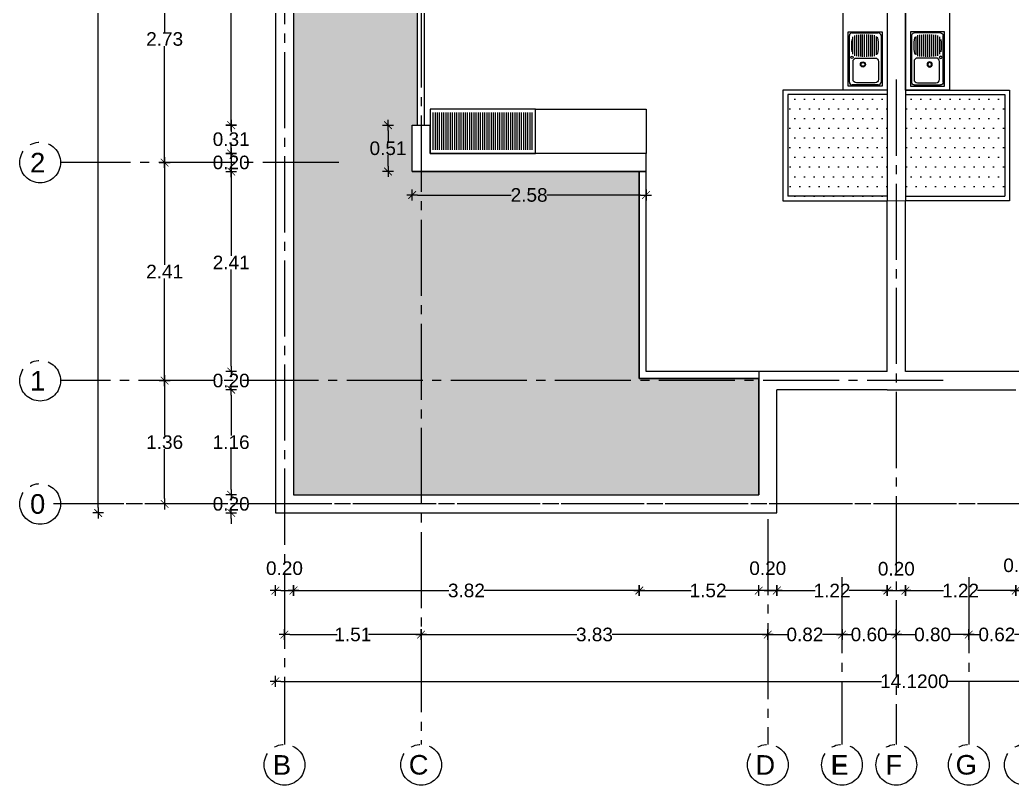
# Model space of a CAD drawing. Header units: millimetres. Extents: x 1217 to 2428, y 234 to 644.
# Drawn here: x 2375.14 to 2386.11, y 596.22 to 604.67 of the extents above; entities that cross this region are included whole.
import ezdxf

# ---------------------------------------------------------------- set-up
doc = ezdxf.new("R2010")
doc.units = ezdxf.units.MM
doc.linetypes.add('ACAD_ISO04W100', pattern=[30, 24, -3, 0, -3])
doc.layers.get('0').update_dxf_attribs({"lineweight": 5})
for name, color, linetype in [('0.1', 251, 'Continuous'), ('0.2', 2, 'Continuous'), ('0.3', 6, 'Continuous'), ('ARTEFACTOS', 4, 'Continuous'), ('COTAS', 252, 'Continuous'), ('COTAS INTERIORES', 3, 'Continuous'), ('Ejes', 8, 'Continuous'), ('muros', 7, 'Continuous')]:
    doc.layers.add(name, color=color, linetype=linetype)
doc.styles.add('INTERARQ', font='arial.ttf')
doc.styles.get("Standard").update_dxf_attribs({"font": 'arial.ttf'})
doc.dimstyles.new('ESCALA_1-50', dxfattribs={"dimtxt": 0.15, "dimasz": 0.06, "dimexe": 0.18, "dimexo": 0.0625, "dimgap": 0, "dimtad": 0, "dimtih": 1, "dimtoh": 1, "dimzin": 0, "dimdsep": 46, "dimtxsty": 'INTERARQ', "dimblk": 'DIMTICK', "dimcen": 0, "dimse1": 1, "dimse2": 1, "dimclrd": 256, "dimclre": 1, "dimclrt": 2, "dimadec": 0, "dimazin": 0, "dimtfac": 4.5, "dimtofl": 0, "dimtmove": 2, "dimatfit": 3, "dimldrblk": 'DIMTICK', "dimfxl": 1, "dimtolj": 1, "dimtzin": 0, "dimarcsym": 0})

# ---------------------------------------------------------------- blocks, each defined once
blk = doc.blocks.new('LAVPLATO')
at = {"layer": 'ARTEFACTOS'}
for p, q in [((-0.383, -0.443), (-0.383, -0.057)), ((-0.343, -0.017), (0.343, -0.017)), ((0.039, -0.126), (0.353, -0.126)), ((0.046, -0.097), (0.346, -0.097)), ((0.069, -0.068), (0.323, -0.068)), ((0.383, -0.057), (0.383, -0.443)), ((0.031, -0.212), (0.357, -0.212)), ((0.032, -0.242), (0.358, -0.242)), ((0.032, -0.272), (0.358, -0.272)), ((0.034, -0.184), (0.358, -0.184)), ((0.036, -0.155), (0.356, -0.155)), ((0.033, -0.302), (0.358, -0.302)), ((0.034, -0.331), (0.356, -0.331)), ((0.034, -0.331), (0.356, -0.331)), ((0.037, -0.36), (0.354, -0.36)), ((0.037, -0.36), (0.354, -0.36)), ((0.042, -0.389), (0.349, -0.389)), ((0.059, -0.418), (0.332, -0.418)), ((0.343, -0.483), (-0.343, -0.483))]:
    blk.add_line(p, q, dxfattribs=at)
blk.add_lwpolyline([(-0.4, 0), (0.4, 0), (0.4, -0.5), (-0.4, -0.5)], close=True, dxfattribs=at)
blk.add_lwpolyline([(-0.302, -0.071), (-0.037, -0.071, -0.414214), (0.013, -0.121), (0.013, -0.397, -0.414214), (-0.037, -0.447), (-0.302, -0.447, -0.414214), (-0.352, -0.397), (-0.352, -0.121, -0.414214)], format="xyb", close=True, dxfattribs=at)
for centre, radius in [((0.023, -0.057), 0.0175), ((-0.082, -0.217), 0.038), ((-0.082, -0.217), 0.0275)]:
    blk.add_circle(centre, radius, dxfattribs=at)
for centre, radius, start, end in [((-0.343, -0.057), 0.04, 90, 180), ((0.196, -0.798), 0.75, 83.0207, 96.9793), ((0.343, -0.057), 0.04, 360, 90), ((0.113, -0.366), 0.075, 233.5695, 263.0207), ((0.277, -0.366), 0.075, 276.9793, 306.4305), ((-0.343, -0.443), 0.04, 180, 270), ((0.195, 0.304), 0.75, 263.0207, 276.9793), ((0.343, -0.443), 0.04, 270, 360)]:
    blk.add_arc(centre, radius, start, end, dxfattribs=at)
blk = doc.blocks.new('DIMTICK')
at = {"color": 1}
for p, q in [((-1, 0), (1, 0)), ((0, 1), (0, -1))]:
    blk.add_line(p, q, dxfattribs=at)
at = {"color": 3, "const_width": 0.141}
blk.add_lwpolyline([(0.71, 0.71), (-0.71, -0.71)], dxfattribs=at)
blk = doc.blocks.new('*D1300')
at = {"layer": 'COTAS', "lineweight": -2, "ltscale": 3, "transparency": 16777216}
blk.add_line((2378.026, 598.369), (2378.106, 598.369), dxfattribs=at)
at = {"layer": 'Defpoints', "color": 0, "ltscale": 3, "transparency": 16777216}
for p in [(2378.166, 602.865, 0), (2377.966, 602.665, 0), (2378.166, 598.369)]:
    blk.add_point(p, dxfattribs=at)
at = {"layer": 'COTAS', "lineweight": -2, "ltscale": 3, "transparency": 16777216, "xscale": 0.06, "yscale": 0.06, "zscale": 0.06, "rotation": 180}
blk.add_blockref('DIMTICK', (2377.966, 598.369), dxfattribs=at)
at = {"layer": 'COTAS', "lineweight": -2, "ltscale": 3, "transparency": 16777216, "xscale": 0.06, "yscale": 0.06, "zscale": 0.06}
blk.add_blockref('DIMTICK', (2378.166, 598.369), dxfattribs=at)
at = {"layer": 'COTAS', "color": 2, "ltscale": 3, "transparency": 16777216, "insert": (2378.066, 598.615), "char_height": 0.15, "attachment_point": 5, "style": 'INTERARQ'}
blk.add_mtext('\\A1;0.20', dxfattribs=at)
blk = doc.blocks.new('*D1301')
at = {"layer": 'COTAS', "lineweight": -2, "ltscale": 3, "transparency": 16777216}
for p, q in [((2378.226, 598.369), (2379.882, 598.369)), ((2381.926, 598.369), (2380.27, 598.369))]:
    blk.add_line(p, q, dxfattribs=at)
at = {"layer": 'Defpoints', "color": 0, "ltscale": 3, "transparency": 16777216}
for p in [(2378.166, 602.865, 0), (2381.986, 600.713, 0), (2381.986, 598.369)]:
    blk.add_point(p, dxfattribs=at)
at = {"layer": 'COTAS', "lineweight": -2, "ltscale": 3, "transparency": 16777216, "xscale": 0.06, "yscale": 0.06, "zscale": 0.06, "rotation": 180}
blk.add_blockref('DIMTICK', (2378.166, 598.369), dxfattribs=at)
at = {"layer": 'COTAS', "lineweight": -2, "ltscale": 3, "transparency": 16777216, "xscale": 0.06, "yscale": 0.06, "zscale": 0.06}
blk.add_blockref('DIMTICK', (2381.986, 598.369), dxfattribs=at)
at = {"layer": 'COTAS', "color": 2, "ltscale": 3, "transparency": 16777216, "insert": (2380.076, 598.369), "char_height": 0.15, "attachment_point": 5, "style": 'INTERARQ'}
blk.add_mtext('\\A1;3.82', dxfattribs=at)
blk = doc.blocks.new('*D1302')
at = {"layer": 'COTAS', "lineweight": -2, "ltscale": 3, "transparency": 16777216}
blk.add_line((2383.366, 598.369), (2383.446, 598.369), dxfattribs=at)
at = {"layer": 'Defpoints', "color": 0, "ltscale": 3, "transparency": 16777216}
for p in [(2383.306, 600.788, 0), (2383.506, 600.588, 0), (2383.506, 598.369)]:
    blk.add_point(p, dxfattribs=at)
at = {"layer": 'COTAS', "lineweight": -2, "ltscale": 3, "transparency": 16777216, "xscale": 0.06, "yscale": 0.06, "zscale": 0.06, "rotation": 180}
blk.add_blockref('DIMTICK', (2383.306, 598.369), dxfattribs=at)
at = {"layer": 'COTAS', "lineweight": -2, "ltscale": 3, "transparency": 16777216, "xscale": 0.06, "yscale": 0.06, "zscale": 0.06}
blk.add_blockref('DIMTICK', (2383.506, 598.369), dxfattribs=at)
at = {"layer": 'COTAS', "color": 2, "ltscale": 3, "transparency": 16777216, "insert": (2383.406, 598.615), "char_height": 0.15, "attachment_point": 5, "style": 'INTERARQ'}
blk.add_mtext('\\A1;0.20', dxfattribs=at)
blk = doc.blocks.new('*D1303')
at = {"layer": 'COTAS', "lineweight": -2, "ltscale": 3, "transparency": 16777216}
for p, q in [((2383.566, 598.369), (2383.929, 598.369)), ((2384.666, 598.369), (2384.303, 598.369))]:
    blk.add_line(p, q, dxfattribs=at)
at = {"layer": 'Defpoints', "color": 0, "ltscale": 3, "transparency": 16777216}
for p in [(2384.726, 600.788, 0), (2383.506, 600.588, 0), (2384.726, 598.369)]:
    blk.add_point(p, dxfattribs=at)
at = {"layer": 'COTAS', "lineweight": -2, "ltscale": 3, "transparency": 16777216, "xscale": 0.06, "yscale": 0.06, "zscale": 0.06, "rotation": 180}
blk.add_blockref('DIMTICK', (2383.506, 598.369), dxfattribs=at)
at = {"layer": 'COTAS', "lineweight": -2, "ltscale": 3, "transparency": 16777216, "xscale": 0.06, "yscale": 0.06, "zscale": 0.06}
blk.add_blockref('DIMTICK', (2384.726, 598.369), dxfattribs=at)
at = {"layer": 'COTAS', "color": 2, "ltscale": 3, "transparency": 16777216, "insert": (2384.116, 598.369), "char_height": 0.15, "attachment_point": 5, "style": 'INTERARQ'}
blk.add_mtext('\\A1;1.22', dxfattribs=at)
blk = doc.blocks.new('*D1304')
at = {"layer": 'COTAS', "lineweight": -2, "ltscale": 3, "transparency": 16777216}
blk.add_line((2384.786, 598.369), (2384.866, 598.369), dxfattribs=at)
at = {"layer": 'Defpoints', "color": 0, "ltscale": 3, "transparency": 16777216}
for p in [(2384.726, 600.295), (2384.926, 600.295), (2384.926, 598.369)]:
    blk.add_point(p, dxfattribs=at)
at = {"layer": 'COTAS', "lineweight": -2, "ltscale": 3, "transparency": 16777216, "xscale": 0.06, "yscale": 0.06, "zscale": 0.06, "rotation": 180}
blk.add_blockref('DIMTICK', (2384.726, 598.369), dxfattribs=at)
at = {"layer": 'COTAS', "lineweight": -2, "ltscale": 3, "transparency": 16777216, "xscale": 0.06, "yscale": 0.06, "zscale": 0.06}
blk.add_blockref('DIMTICK', (2384.926, 598.369), dxfattribs=at)
at = {"layer": 'COTAS', "color": 2, "ltscale": 3, "transparency": 16777216, "insert": (2384.826, 598.609), "char_height": 0.15, "attachment_point": 5, "style": 'INTERARQ'}
blk.add_mtext('\\A1;0.20', dxfattribs=at)
blk = doc.blocks.new('*D1305')
at = {"layer": 'COTAS', "lineweight": -2, "ltscale": 3, "transparency": 16777216}
for p, q in [((2384.986, 598.369), (2385.349, 598.369)), ((2386.086, 598.369), (2385.723, 598.369))]:
    blk.add_line(p, q, dxfattribs=at)
at = {"layer": 'Defpoints', "color": 0, "ltscale": 3, "transparency": 16777216}
for p in [(2384.926, 600.788, 0), (2386.146, 600.588, 0), (2386.146, 598.369)]:
    blk.add_point(p, dxfattribs=at)
at = {"layer": 'COTAS', "lineweight": -2, "ltscale": 3, "transparency": 16777216, "xscale": 0.06, "yscale": 0.06, "zscale": 0.06, "rotation": 180}
blk.add_blockref('DIMTICK', (2384.926, 598.369), dxfattribs=at)
at = {"layer": 'COTAS', "lineweight": -2, "ltscale": 3, "transparency": 16777216, "xscale": 0.06, "yscale": 0.06, "zscale": 0.06}
blk.add_blockref('DIMTICK', (2386.146, 598.369), dxfattribs=at)
at = {"layer": 'COTAS', "color": 2, "ltscale": 3, "transparency": 16777216, "insert": (2385.536, 598.369), "char_height": 0.15, "attachment_point": 5, "style": 'INTERARQ'}
blk.add_mtext('\\A1;1.22', dxfattribs=at)
blk = doc.blocks.new('*D1306')
at = {"layer": 'COTAS', "lineweight": -2, "ltscale": 3, "transparency": 16777216}
blk.add_line((2386.206, 598.369), (2386.286, 598.369), dxfattribs=at)
at = {"layer": 'Defpoints', "color": 0, "ltscale": 3, "transparency": 16777216}
for p in [(2386.146, 600.588, 0), (2386.346, 599.616, 0), (2386.346, 598.369)]:
    blk.add_point(p, dxfattribs=at)
at = {"layer": 'COTAS', "lineweight": -2, "ltscale": 3, "transparency": 16777216, "xscale": 0.06, "yscale": 0.06, "zscale": 0.06, "rotation": 180}
blk.add_blockref('DIMTICK', (2386.146, 598.369), dxfattribs=at)
at = {"layer": 'COTAS', "lineweight": -2, "ltscale": 3, "transparency": 16777216, "xscale": 0.06, "yscale": 0.06, "zscale": 0.06}
blk.add_blockref('DIMTICK', (2386.346, 598.369), dxfattribs=at)
at = {"layer": 'COTAS', "color": 2, "ltscale": 3, "transparency": 16777216, "insert": (2386.212, 598.647), "char_height": 0.15, "attachment_point": 5, "style": 'INTERARQ'}
blk.add_mtext('\\A1;0.20', dxfattribs=at)
blk = doc.blocks.new('*D1311')
at = {"layer": 'COTAS', "lineweight": -2, "ltscale": 3, "transparency": 16777216}
for p, q in [((2378.126, 597.883), (2378.648, 597.883)), ((2379.516, 597.883), (2378.994, 597.883))]:
    blk.add_line(p, q, dxfattribs=at)
at = {"layer": 'Defpoints', "color": 0, "ltscale": 3, "transparency": 16777216}
for p in [(2378.066, 597.883, 0), (2379.576, 597.883, 0), (2379.576, 597.883)]:
    blk.add_point(p, dxfattribs=at)
at = {"layer": 'COTAS', "lineweight": -2, "ltscale": 3, "transparency": 16777216, "xscale": 0.06, "yscale": 0.06, "zscale": 0.06, "rotation": 180}
blk.add_blockref('DIMTICK', (2378.066, 597.883), dxfattribs=at)
at = {"layer": 'COTAS', "lineweight": -2, "ltscale": 3, "transparency": 16777216, "xscale": 0.06, "yscale": 0.06, "zscale": 0.06}
blk.add_blockref('DIMTICK', (2379.576, 597.883), dxfattribs=at)
at = {"layer": 'COTAS', "color": 2, "ltscale": 3, "transparency": 16777216, "insert": (2378.821, 597.883), "char_height": 0.15, "attachment_point": 5, "style": 'INTERARQ'}
blk.add_mtext('\\A1;1.51', dxfattribs=at)
blk = doc.blocks.new('*D1312')
at = {"layer": 'COTAS', "lineweight": -2, "ltscale": 3, "transparency": 16777216}
for p, q in [((2379.636, 597.883), (2381.297, 597.883)), ((2383.346, 597.883), (2381.686, 597.883))]:
    blk.add_line(p, q, dxfattribs=at)
at = {"layer": 'Defpoints', "color": 0, "ltscale": 3, "transparency": 16777216}
for p in [(2383.406, 598.893), (2379.576, 597.883, 0), (2383.406, 597.883)]:
    blk.add_point(p, dxfattribs=at)
at = {"layer": 'COTAS', "lineweight": -2, "ltscale": 3, "transparency": 16777216, "xscale": 0.06, "yscale": 0.06, "zscale": 0.06, "rotation": 180}
blk.add_blockref('DIMTICK', (2379.576, 597.883), dxfattribs=at)
at = {"layer": 'COTAS', "lineweight": -2, "ltscale": 3, "transparency": 16777216, "xscale": 0.06, "yscale": 0.06, "zscale": 0.06}
blk.add_blockref('DIMTICK', (2383.406, 597.883), dxfattribs=at)
at = {"layer": 'COTAS', "color": 2, "ltscale": 3, "transparency": 16777216, "insert": (2381.491, 597.883), "char_height": 0.15, "attachment_point": 5, "style": 'INTERARQ'}
blk.add_mtext('\\A1;3.83', dxfattribs=at)
blk = doc.blocks.new('*D1313')
at = {"layer": 'COTAS', "lineweight": -2, "ltscale": 3, "transparency": 16777216}
for p, q in [((2383.466, 597.883), (2383.622, 597.883)), ((2384.166, 597.883), (2384.01, 597.883))]:
    blk.add_line(p, q, dxfattribs=at)
at = {"layer": 'Defpoints', "color": 0, "ltscale": 3, "transparency": 16777216}
for p in [(2384.226, 598.993), (2383.406, 598.893), (2384.226, 597.883)]:
    blk.add_point(p, dxfattribs=at)
at = {"layer": 'COTAS', "lineweight": -2, "ltscale": 3, "transparency": 16777216, "xscale": 0.06, "yscale": 0.06, "zscale": 0.06, "rotation": 180}
blk.add_blockref('DIMTICK', (2383.406, 597.883), dxfattribs=at)
at = {"layer": 'COTAS', "lineweight": -2, "ltscale": 3, "transparency": 16777216, "xscale": 0.06, "yscale": 0.06, "zscale": 0.06}
blk.add_blockref('DIMTICK', (2384.226, 597.883), dxfattribs=at)
at = {"layer": 'COTAS', "color": 2, "ltscale": 3, "transparency": 16777216, "insert": (2383.816, 597.883), "char_height": 0.15, "attachment_point": 5, "style": 'INTERARQ'}
blk.add_mtext('\\A1;0.82', dxfattribs=at)
blk = doc.blocks.new('*D1314')
at = {"layer": 'COTAS', "lineweight": -2, "ltscale": 3, "transparency": 16777216}
for p, q in [((2384.286, 597.883), (2384.331, 597.883)), ((2384.766, 597.883), (2384.72, 597.883))]:
    blk.add_line(p, q, dxfattribs=at)
at = {"layer": 'Defpoints', "color": 0, "ltscale": 3, "transparency": 16777216}
for p in [(2384.226, 598.993), (2384.826, 598.993), (2384.826, 597.883)]:
    blk.add_point(p, dxfattribs=at)
at = {"layer": 'COTAS', "lineweight": -2, "ltscale": 3, "transparency": 16777216, "xscale": 0.06, "yscale": 0.06, "zscale": 0.06, "rotation": 180}
blk.add_blockref('DIMTICK', (2384.226, 597.883), dxfattribs=at)
at = {"layer": 'COTAS', "lineweight": -2, "ltscale": 3, "transparency": 16777216, "xscale": 0.06, "yscale": 0.06, "zscale": 0.06}
blk.add_blockref('DIMTICK', (2384.826, 597.883), dxfattribs=at)
at = {"layer": 'COTAS', "color": 2, "ltscale": 3, "transparency": 16777216, "insert": (2384.526, 597.883), "char_height": 0.15, "attachment_point": 5, "style": 'INTERARQ'}
blk.add_mtext('\\A1;0.60', dxfattribs=at)
blk = doc.blocks.new('*D1315')
at = {"layer": 'COTAS', "lineweight": -2, "ltscale": 3, "transparency": 16777216}
for p, q in [((2384.886, 597.883), (2385.032, 597.883)), ((2385.567, 597.883), (2385.421, 597.883))]:
    blk.add_line(p, q, dxfattribs=at)
at = {"layer": 'Defpoints', "color": 0, "ltscale": 3, "transparency": 16777216}
for p in [(2384.826, 598.993), (2385.627, 598.993), (2385.627, 597.883)]:
    blk.add_point(p, dxfattribs=at)
at = {"layer": 'COTAS', "lineweight": -2, "ltscale": 3, "transparency": 16777216, "xscale": 0.06, "yscale": 0.06, "zscale": 0.06, "rotation": 180}
blk.add_blockref('DIMTICK', (2384.826, 597.883), dxfattribs=at)
at = {"layer": 'COTAS', "lineweight": -2, "ltscale": 3, "transparency": 16777216, "xscale": 0.06, "yscale": 0.06, "zscale": 0.06}
blk.add_blockref('DIMTICK', (2385.627, 597.883), dxfattribs=at)
at = {"layer": 'COTAS', "color": 2, "ltscale": 3, "transparency": 16777216, "insert": (2385.227, 597.883), "char_height": 0.15, "attachment_point": 5, "style": 'INTERARQ'}
blk.add_mtext('\\A1;0.80', dxfattribs=at)
blk = doc.blocks.new('*D1316')
at = {"layer": 'COTAS', "lineweight": -2, "ltscale": 3, "transparency": 16777216}
for p, q in [((2385.687, 597.883), (2385.743, 597.883)), ((2386.186, 597.883), (2386.131, 597.883))]:
    blk.add_line(p, q, dxfattribs=at)
at = {"layer": 'Defpoints', "color": 0, "ltscale": 3, "transparency": 16777216}
for p in [(2385.627, 598.993), (2386.246, 598.993), (2386.246, 597.883)]:
    blk.add_point(p, dxfattribs=at)
at = {"layer": 'COTAS', "lineweight": -2, "ltscale": 3, "transparency": 16777216, "xscale": 0.06, "yscale": 0.06, "zscale": 0.06, "rotation": 180}
blk.add_blockref('DIMTICK', (2385.627, 597.883), dxfattribs=at)
at = {"layer": 'COTAS', "lineweight": -2, "ltscale": 3, "transparency": 16777216, "xscale": 0.06, "yscale": 0.06, "zscale": 0.06}
blk.add_blockref('DIMTICK', (2386.246, 597.883), dxfattribs=at)
at = {"layer": 'COTAS', "color": 2, "ltscale": 3, "transparency": 16777216, "insert": (2385.937, 597.883), "char_height": 0.15, "attachment_point": 5, "style": 'INTERARQ'}
blk.add_mtext('\\A1;0.62', dxfattribs=at)
blk = doc.blocks.new('*D1321')
at = {"layer": 'COTAS', "lineweight": -2, "ltscale": 3, "transparency": 16777216}
for p, q in [((2378.026, 597.366), (2384.664, 597.366)), ((2392.026, 597.366), (2385.388, 597.366))]:
    blk.add_line(p, q, dxfattribs=at)
at = {"layer": 'Defpoints', "color": 0, "ltscale": 3, "transparency": 16777216}
for p in [(2377.966, 602.665, 0), (2392.086, 602.665, 0), (2392.086, 597.366)]:
    blk.add_point(p, dxfattribs=at)
at = {"layer": 'COTAS', "lineweight": -2, "ltscale": 3, "transparency": 16777216, "xscale": 0.06, "yscale": 0.06, "zscale": 0.06, "rotation": 180}
blk.add_blockref('DIMTICK', (2377.966, 597.366), dxfattribs=at)
at = {"layer": 'COTAS', "lineweight": -2, "ltscale": 3, "transparency": 16777216, "xscale": 0.06, "yscale": 0.06, "zscale": 0.06}
blk.add_blockref('DIMTICK', (2392.086, 597.366), dxfattribs=at)
at = {"layer": 'COTAS', "color": 2, "ltscale": 3, "transparency": 16777216, "insert": (2385.026, 597.366), "char_height": 0.15, "attachment_point": 5, "style": 'INTERARQ'}
blk.add_mtext('\\A1;14.1200', dxfattribs=at)
blk = doc.blocks.new('*D1340')
at = {"layer": 'COTAS', "lineweight": -2, "ltscale": 3, "transparency": 16777216}
for p, q in [((2377.477, 603.257), (2377.477, 603.317)), ((2377.477, 602.937), (2377.477, 602.877))]:
    blk.add_line(p, q, dxfattribs=at)
at = {"layer": 'Defpoints', "color": 0, "ltscale": 3, "transparency": 16777216}
for p in [(2377.477, 603.197), (2378.166, 603.197), (2379.476, 602.997, 0)]:
    blk.add_point(p, dxfattribs=at)
at = {"layer": 'COTAS', "lineweight": -2, "ltscale": 3, "transparency": 16777216, "xscale": 0.06, "yscale": 0.06, "zscale": 0.06}
for p, rotation in [((2377.477, 603.197), 270), ((2377.477, 602.997), 90)]:
    blk.add_blockref('DIMTICK', p, dxfattribs=dict(at, rotation=rotation))
at = {"layer": 'COTAS', "color": 2, "ltscale": 3, "transparency": 16777216, "insert": (2377.477, 603.097), "char_height": 0.15, "attachment_point": 5, "style": 'INTERARQ'}
blk.add_mtext('\\A1;0.20', dxfattribs=at)
blk = doc.blocks.new('*D1341')
at = {"layer": 'COTAS', "lineweight": -2, "ltscale": 3, "transparency": 16777216}
for p, q in [((2377.477, 608.267), (2377.477, 605.995)), ((2377.477, 603.57), (2377.477, 605.842))]:
    blk.add_line(p, q, dxfattribs=at)
at = {"layer": 'Defpoints', "color": 0, "ltscale": 3, "transparency": 16777216}
for p in [(2377.477, 608.327), (2379.476, 608.327, 0), (2379.476, 603.51, 0)]:
    blk.add_point(p, dxfattribs=at)
at = {"layer": 'COTAS', "lineweight": -2, "ltscale": 3, "transparency": 16777216, "xscale": 0.06, "yscale": 0.06, "zscale": 0.06}
for p, rotation in [((2377.477, 608.327), 90), ((2377.477, 603.51), 270)]:
    blk.add_blockref('DIMTICK', p, dxfattribs=dict(at, rotation=rotation))
at = {"layer": 'COTAS', "color": 2, "ltscale": 3, "transparency": 16777216, "insert": (2377.477, 605.919), "char_height": 0.15, "attachment_point": 5, "style": 'INTERARQ'}
blk.add_mtext('\\A1;4.82', dxfattribs=at)
blk = doc.blocks.new('*D1357')
at = {"layer": 'COTAS', "lineweight": -2, "ltscale": 3, "transparency": 16777216}
for p, q in [((2376.742, 605.764), (2376.742, 604.537)), ((2376.742, 603.157), (2376.742, 604.384))]:
    blk.add_line(p, q, dxfattribs=at)
at = {"layer": 'Defpoints', "color": 0, "ltscale": 3, "transparency": 16777216}
for p in [(2377.966, 605.824, 0), (2376.742, 603.097), (2378.066, 603.097)]:
    blk.add_point(p, dxfattribs=at)
at = {"layer": 'COTAS', "lineweight": -2, "ltscale": 3, "transparency": 16777216, "xscale": 0.06, "yscale": 0.06, "zscale": 0.06}
for p, rotation in [((2376.742, 605.824), 90), ((2376.742, 603.097), 270)]:
    blk.add_blockref('DIMTICK', p, dxfattribs=dict(at, rotation=rotation))
at = {"layer": 'COTAS', "color": 2, "ltscale": 3, "transparency": 16777216, "insert": (2376.742, 604.461), "char_height": 0.15, "attachment_point": 5, "style": 'INTERARQ'}
blk.add_mtext('\\A1;2.73', dxfattribs=at)
blk = doc.blocks.new('*D1358')
at = {"layer": 'COTAS', "lineweight": -2, "ltscale": 3, "transparency": 16777216}
for p, q in [((2376.742, 603.037), (2376.742, 601.968)), ((2376.742, 600.748), (2376.742, 601.817))]:
    blk.add_line(p, q, dxfattribs=at)
at = {"layer": 'Defpoints', "color": 0, "ltscale": 3, "transparency": 16777216}
for p in [(2378.066, 603.097), (2376.742, 600.688), (2377.966, 600.688, 0)]:
    blk.add_point(p, dxfattribs=at)
at = {"layer": 'COTAS', "lineweight": -2, "ltscale": 3, "transparency": 16777216, "xscale": 0.06, "yscale": 0.06, "zscale": 0.06}
for p, rotation in [((2376.742, 603.097), 90), ((2376.742, 600.688), 270)]:
    blk.add_blockref('DIMTICK', p, dxfattribs=dict(at, rotation=rotation))
at = {"layer": 'COTAS', "color": 2, "ltscale": 3, "transparency": 16777216, "insert": (2376.742, 601.893), "char_height": 0.15, "attachment_point": 5, "style": 'INTERARQ'}
blk.add_mtext('\\A1;2.41', dxfattribs=at)
blk = doc.blocks.new('*D1391')
at = {"layer": 'COTAS', "lineweight": -2, "ltscale": 3, "transparency": 16777216}
for p, q in [((2376.007, 628.596), (2376.007, 614.018)), ((2376.007, 599.286), (2376.007, 613.864))]:
    blk.add_line(p, q, dxfattribs=at)
at = {"layer": 'Defpoints', "color": 0, "ltscale": 3, "transparency": 16777216}
for p in [(2376.007, 628.656), (2377.966, 628.656, 0), (2377.966, 599.226, 0)]:
    blk.add_point(p, dxfattribs=at)
at = {"layer": 'COTAS', "lineweight": -2, "ltscale": 3, "transparency": 16777216, "xscale": 0.06, "yscale": 0.06, "zscale": 0.06}
for p, rotation in [((2376.007, 628.656), 90), ((2376.007, 599.226), 270)]:
    blk.add_blockref('DIMTICK', p, dxfattribs=dict(at, rotation=rotation))
at = {"layer": 'COTAS', "color": 2, "ltscale": 3, "transparency": 16777216, "insert": (2376.007, 613.941), "char_height": 0.15, "attachment_point": 5, "style": 'INTERARQ'}
blk.add_mtext('\\A1;29.43', dxfattribs=at)
blk = doc.blocks.new('*D1544')
at = {"layer": 'COTAS', "lineweight": -2, "ltscale": 3, "transparency": 16777216}
for p, q in [((2377.477, 603.45), (2377.477, 603.431)), ((2377.477, 603.258), (2377.477, 603.277))]:
    blk.add_line(p, q, dxfattribs=at)
at = {"layer": 'Defpoints', "color": 0, "ltscale": 3, "transparency": 16777216}
for p in [(2379.476, 603.51, 0), (2377.477, 603.198), (2379.676, 603.198, 0)]:
    blk.add_point(p, dxfattribs=at)
at = {"layer": 'COTAS', "lineweight": -2, "ltscale": 3, "transparency": 16777216, "xscale": 0.06, "yscale": 0.06, "zscale": 0.06}
for p, rotation in [((2377.477, 603.51), 90), ((2377.477, 603.198), 270)]:
    blk.add_blockref('DIMTICK', p, dxfattribs=dict(at, rotation=rotation))
at = {"layer": 'COTAS', "color": 2, "ltscale": 3, "transparency": 16777216, "insert": (2377.477, 603.354), "char_height": 0.15, "attachment_point": 5, "style": 'INTERARQ'}
blk.add_mtext('\\A1;0.31', dxfattribs=at)
blk = doc.blocks.new('*D1293')
at = {"layer": 'COTAS INTERIORES', "lineweight": -2, "ltscale": 3, "transparency": 16777216}
for p, q in [((2379.536, 602.738), (2380.572, 602.738)), ((2382.001, 602.738), (2380.965, 602.738))]:
    blk.add_line(p, q, dxfattribs=at)
at = {"layer": 'Defpoints', "color": 0, "ltscale": 3, "transparency": 16777216}
for p in [(2379.476, 602.998, 0), (2382.061, 602.998, 0), (2382.061, 602.738)]:
    blk.add_point(p, dxfattribs=at)
at = {"layer": 'COTAS INTERIORES', "lineweight": -2, "ltscale": 3, "transparency": 16777216, "xscale": 0.06, "yscale": 0.06, "zscale": 0.06, "rotation": 180}
blk.add_blockref('DIMTICK', (2379.476, 602.738), dxfattribs=at)
at = {"layer": 'COTAS INTERIORES', "lineweight": -2, "ltscale": 3, "transparency": 16777216, "xscale": 0.06, "yscale": 0.06, "zscale": 0.06}
blk.add_blockref('DIMTICK', (2382.061, 602.738), dxfattribs=at)
at = {"layer": 'COTAS INTERIORES', "color": 2, "ltscale": 3, "transparency": 16777216, "insert": (2380.769, 602.738), "char_height": 0.15, "attachment_point": 5, "style": 'INTERARQ'}
blk.add_mtext('\\A1;2.58', dxfattribs=at)
blk = doc.blocks.new('*D1294')
at = {"layer": 'COTAS INTERIORES', "lineweight": -2, "ltscale": 3, "transparency": 16777216}
for p, q in [((2379.21, 603.45), (2379.21, 603.33)), ((2379.21, 603.058), (2379.21, 603.177))]:
    blk.add_line(p, q, dxfattribs=at)
at = {"layer": 'Defpoints', "color": 0, "ltscale": 3, "transparency": 16777216}
for p in [(2379.476, 603.51, 0), (2379.21, 602.998), (2379.476, 602.998, 0)]:
    blk.add_point(p, dxfattribs=at)
at = {"layer": 'COTAS INTERIORES', "lineweight": -2, "ltscale": 3, "transparency": 16777216, "xscale": 0.06, "yscale": 0.06, "zscale": 0.06}
for p, rotation in [((2379.21, 603.51), 90), ((2379.21, 602.998), 270)]:
    blk.add_blockref('DIMTICK', p, dxfattribs=dict(at, rotation=rotation))
at = {"layer": 'COTAS INTERIORES', "color": 2, "ltscale": 3, "transparency": 16777216, "insert": (2379.21, 603.254), "char_height": 0.15, "attachment_point": 5, "style": 'INTERARQ'}
blk.add_mtext('\\A1;0.51', dxfattribs=at)
blk = doc.blocks.new('*D1295')
at = {"layer": 'COTAS', "lineweight": -2, "ltscale": 3, "transparency": 16777216}
for p, q in [((2377.477, 599.486), (2377.477, 599.546)), ((2377.477, 599.166), (2377.477, 599.106))]:
    blk.add_line(p, q, dxfattribs=at)
at = {"layer": 'Defpoints', "color": 0, "ltscale": 3, "transparency": 16777216}
for p in [(2377.477, 599.426), (2380.361, 599.426, 0), (2380.278, 599.226, 0)]:
    blk.add_point(p, dxfattribs=at)
at = {"layer": 'COTAS', "lineweight": -2, "ltscale": 3, "transparency": 16777216, "xscale": 0.06, "yscale": 0.06, "zscale": 0.06}
for p, rotation in [((2377.477, 599.426), 270), ((2377.477, 599.226), 90)]:
    blk.add_blockref('DIMTICK', p, dxfattribs=dict(at, rotation=rotation))
at = {"layer": 'COTAS', "color": 2, "ltscale": 3, "transparency": 16777216, "insert": (2377.477, 599.326), "char_height": 0.15, "attachment_point": 5, "style": 'INTERARQ'}
blk.add_mtext('\\A1;0.20', dxfattribs=at)
blk = doc.blocks.new('*D1296')
at = {"layer": 'COTAS', "lineweight": -2, "ltscale": 3, "transparency": 16777216}
for p, q in [((2377.477, 600.528), (2377.477, 600.083)), ((2377.477, 599.486), (2377.477, 599.93))]:
    blk.add_line(p, q, dxfattribs=at)
at = {"layer": 'Defpoints', "color": 0, "ltscale": 3, "transparency": 16777216}
for p in [(2377.477, 600.588), (2383.429, 600.588, 0), (2380.361, 599.426, 0)]:
    blk.add_point(p, dxfattribs=at)
at = {"layer": 'COTAS', "lineweight": -2, "ltscale": 3, "transparency": 16777216, "xscale": 0.06, "yscale": 0.06, "zscale": 0.06}
for p, rotation in [((2377.477, 600.588), 90), ((2377.477, 599.426), 270)]:
    blk.add_blockref('DIMTICK', p, dxfattribs=dict(at, rotation=rotation))
at = {"layer": 'COTAS', "color": 2, "ltscale": 3, "transparency": 16777216, "insert": (2377.477, 600.007), "char_height": 0.15, "attachment_point": 5, "style": 'INTERARQ'}
blk.add_mtext('\\A1;1.16', dxfattribs=at)
blk = doc.blocks.new('*D1297')
at = {"layer": 'COTAS', "lineweight": -2, "ltscale": 3, "transparency": 16777216}
for p, q in [((2376.742, 600.628), (2376.742, 600.083)), ((2376.742, 599.386), (2376.742, 599.93))]:
    blk.add_line(p, q, dxfattribs=at)
at = {"layer": 'Defpoints', "color": 0, "ltscale": 3, "transparency": 16777216}
for p in [(2379.476, 600.688, 0), (2376.742, 599.326), (2378.066, 599.326)]:
    blk.add_point(p, dxfattribs=at)
at = {"layer": 'COTAS', "lineweight": -2, "ltscale": 3, "transparency": 16777216, "xscale": 0.06, "yscale": 0.06, "zscale": 0.06}
for p, rotation in [((2376.742, 600.688), 90), ((2376.742, 599.326), 270)]:
    blk.add_blockref('DIMTICK', p, dxfattribs=dict(at, rotation=rotation))
at = {"layer": 'COTAS', "color": 2, "ltscale": 3, "transparency": 16777216, "insert": (2376.742, 600.007), "char_height": 0.15, "attachment_point": 5, "style": 'INTERARQ'}
blk.add_mtext('\\A1;1.36', dxfattribs=at)
blk = doc.blocks.new('*D1298')
at = {"layer": 'COTAS', "lineweight": -2, "ltscale": 3, "transparency": 16777216}
for p, q in [((2377.477, 603.137), (2377.477, 602.068)), ((2377.477, 600.848), (2377.477, 601.917))]:
    blk.add_line(p, q, dxfattribs=at)
at = {"layer": 'Defpoints', "color": 0, "ltscale": 3, "transparency": 16777216}
for p in [(2378.166, 603.197, 0), (2377.477, 600.788), (2382.061, 600.788, 0)]:
    blk.add_point(p, dxfattribs=at)
at = {"layer": 'COTAS', "lineweight": -2, "ltscale": 3, "transparency": 16777216, "xscale": 0.06, "yscale": 0.06, "zscale": 0.06}
for p, rotation in [((2377.477, 603.197), 90), ((2377.477, 600.788), 270)]:
    blk.add_blockref('DIMTICK', p, dxfattribs=dict(at, rotation=rotation))
at = {"layer": 'COTAS', "color": 2, "ltscale": 3, "transparency": 16777216, "insert": (2377.477, 601.993), "char_height": 0.15, "attachment_point": 5, "style": 'INTERARQ'}
blk.add_mtext('\\A1;2.41', dxfattribs=at)
blk = doc.blocks.new('*D1299')
at = {"layer": 'COTAS', "lineweight": -2, "ltscale": 3, "transparency": 16777216}
for p, q in [((2377.477, 600.848), (2377.477, 600.908)), ((2377.477, 600.528), (2377.477, 600.468))]:
    blk.add_line(p, q, dxfattribs=at)
at = {"layer": 'Defpoints', "color": 0, "ltscale": 3, "transparency": 16777216}
for p in [(2377.477, 600.788), (2380.361, 600.788, 0), (2380.278, 600.588, 0)]:
    blk.add_point(p, dxfattribs=at)
at = {"layer": 'COTAS', "lineweight": -2, "ltscale": 3, "transparency": 16777216, "xscale": 0.06, "yscale": 0.06, "zscale": 0.06}
for p, rotation in [((2377.477, 600.788), 270), ((2377.477, 600.588), 90)]:
    blk.add_blockref('DIMTICK', p, dxfattribs=dict(at, rotation=rotation))
at = {"layer": 'COTAS', "color": 2, "ltscale": 3, "transparency": 16777216, "insert": (2377.477, 600.688), "char_height": 0.15, "attachment_point": 5, "style": 'INTERARQ'}
blk.add_mtext('\\A1;0.20', dxfattribs=at)
blk = doc.blocks.new('*D1539')
at = {"layer": 'COTAS', "lineweight": -2, "ltscale": 3, "transparency": 16777216}
for p, q in [((2382.046, 598.369), (2382.559, 598.369)), ((2383.446, 598.369), (2382.933, 598.369))]:
    blk.add_line(p, q, dxfattribs=at)
at = {"layer": 'Defpoints', "color": 0, "ltscale": 3, "transparency": 16777216}
for p in [(2381.986, 600.75, 0), (2383.506, 600.588, 0), (2381.986, 598.369)]:
    blk.add_point(p, dxfattribs=at)
at = {"layer": 'COTAS', "lineweight": -2, "ltscale": 3, "transparency": 16777216, "xscale": 0.06, "yscale": 0.06, "zscale": 0.06, "rotation": 180}
blk.add_blockref('DIMTICK', (2381.986, 598.369), dxfattribs=at)
at = {"layer": 'COTAS', "lineweight": -2, "ltscale": 3, "transparency": 16777216, "xscale": 0.06, "yscale": 0.06, "zscale": 0.06}
blk.add_blockref('DIMTICK', (2383.506, 598.369), dxfattribs=at)
at = {"layer": 'COTAS', "color": 2, "ltscale": 3, "transparency": 16777216, "insert": (2382.746, 598.369), "char_height": 0.15, "attachment_point": 5, "style": 'INTERARQ'}
blk.add_mtext('\\A1;1.52', dxfattribs=at)

msp = doc.modelspace()

# ---------------------------------------------------------------- hatches: boundary and pattern name
at = {"layer": '0.1', "ltscale": 3}
h = msp.add_hatch(dxfattribs=at)
h.set_pattern_fill('TEXTURE', color=256, scale=0.25, pattern_type=2)
h.set_pattern_definition([(0, (-121.64268, -347.84415), (0.11, 0.19), [0.01, -0.1675, 0.0075, -0.0725, 0.015, -0.1775]), (10, (-121.69018, -347.74165), (0.067230114, 0.237786904), [0.0175, -0.0425, 0.0225, -0.1325, 0.0125, -0.165]), (20, (-121.71518, -347.82165), (0.1112257946, 0.184146878), [0.02, -0.1375, 0.0175, -0.1025, 0.0125, -0.08]), (30, (-121.64268, -347.83665), (-0.018307714, 0.21170989), [0.0125, -0.0825, 0.01, -0.1225, 0.0075, -0.1625]), (40, (-121.71268, -347.78165), (0.028196598, 0.1803086295), [0.01, -0.11, 0.0075, -0.07, 0.02, -0.1275]), (50, (-121.67518, -347.87165), (-0.066873221, 0.196444578), [0.005, -0.0925, 0.0125, -0.1525, 0.015, -0.0775]), (60, (-121.66768, -347.85415), (-0.082894192, 0.186423048), [0.0125, -0.1025, 0.005, -0.12, 0.01, -0.0925]), (70, (-121.69518, -347.88415), (-0.091576892, 0.1796557065), [0.0075, -0.0475, 0.015, -0.08, 0.01, -0.11]), (80, (-121.68268, -347.73665), (-0.173804453, 0.137266209), [0.0175, -0.11, 0.0075, -0.13, 0.015, -0.1225]), (90, (-121.66768, -347.84415), (-0.22, 0.0925), [0.015, -0.0775, 0.01, -0.1525, 0.005, -0.155]), (100, (-121.70768, -347.76665), (-0.206642882, 0.120954409), [0.0175, -0.0975, 0.015, -0.08, 0.0175, -0.1825]), (110, (-121.72518, -347.90915), (-0.200366951, 0.068075949), [0.02, -0.065, 0.01, -0.1325, 0.015, -0.145]), (120, (-121.79268, -347.87915), (-0.238874954, 0.023743557), [0.0125, -0.1675, 0.015, -0.0775, 0.0175, -0.1025]), (130, (-121.73768, -347.93415), (-0.232589806, 0.059388401), [0.0075, -0.055, 0.01, -0.1075, 0.02, -0.14]), (140, (-121.81268, -347.73415), (-0.18383071, -0.02850474), [0.015, -0.09, 0.0175, -0.0775, 0.01, -0.105]), (150, (-121.60518, -347.94915), (-0.170687477, -0.100639382), [0.01, -0.07, 0.02, -0.155, 0.0175, -0.1425]), (160, (-121.77018, -347.80915), (-0.198250895, -0.135357241), [0.015, -0.105, 0.0125, -0.095, 0.01, -0.1525]), (170, (-121.75518, -347.86915), (-0.179703373, -0.140935971), [0.0225, -0.0825, 0.015, -0.1125, 0.02, -0.11])])
h.paths.add_polyline_path([(2379.53715, 608.32742), (2378.16619, 608.32742), (2378.16619, 599.42578), (2383.3059, 599.42578), (2383.3059, 600.7127), (2381.986, 600.7127), (2381.98601, 602.99767), (2379.47618, 602.99767), (2379.47618, 603.51008), (2379.53713, 603.51008)])
h.paths.add_polyline_path([(2379.53607, 610.12689), (2378.16619, 610.12689), (2378.16619, 615.5242), (2379.53607, 615.5242)])
h.paths.add_polyline_path([(2379.53607, 615.72422), (2378.16619, 615.72422), (2378.16619, 621.12154), (2379.53607, 621.12154)])
h.paths.add_polyline_path([(2384.92593, 628.45628), (2391.8856, 628.45628), (2391.88566, 621.16351), (2390.62072, 621.16349), (2390.62082, 627.15627), (2384.92593, 627.15627), (2384.92593, 627.55709), (2385.22558, 627.55709), (2385.22558, 628.30621), (2384.92593, 628.30621)])
edge = h.paths.add_edge_path()
edge.add_line((2391.88566, 610.08492), (2390.74572, 610.08491))
edge.add_line((2390.74572, 610.08491), (2390.74573, 609.33496))
edge.add_line((2390.74573, 609.33496), (2390.62072, 609.33496))
edge.add_line((2390.62072, 609.33496), (2390.62074, 602.99767))
edge.add_line((2390.62074, 602.99767), (2390.17571, 602.99767))
edge.add_line((2390.17571, 602.99767), (2390.17571, 602.33858))
edge.add_line((2390.17571, 602.33858), (2390.15071, 602.33858))
edge.add_line((2390.15071, 602.33858), (2390.15071, 600.71271))
edge.add_line((2390.15071, 600.71271), (2386.34595, 600.71271))
edge.add_line((2386.34595, 600.71271), (2386.34601, 599.42575))
edge.add_line((2386.34601, 599.42575), (2391.8856, 599.42575))
edge.add_line((2391.8856, 599.42575), (2391.88554, 610.08492))
h.paths.add_polyline_path([(2379.53713, 627.15627), (2384.72594, 627.15627), (2384.72593, 627.55709), (2384.42629, 627.55709), (2384.42629, 628.30621), (2384.72593, 628.30621), (2384.72594, 628.45627), (2378.16619, 628.45627), (2378.16619, 622.92101), (2379.4762, 622.92101), (2379.4762, 623.52101), (2379.5396, 623.52101)])
h = msp.add_hatch(dxfattribs=at)
h.set_pattern_fill('DOTS', color=256, scale=0.0675)
h.set_pattern_definition([(0, (-121.82268, -347.96415), (0.053578128, 0.1071562556), [0, -0.1071562556])])
h.paths.add_polyline_path([(2384.72594, 603.84689), (2383.62631, 603.84681), (2383.62631, 602.72568), (2384.72594, 602.72568)])
h.paths.add_polyline_path([(2386.02563, 603.84681), (2384.92593, 603.84689), (2384.92593, 602.72568), (2386.02563, 602.72568)])
at = {"layer": 'ARTEFACTOS'}
h = msp.add_hatch(dxfattribs=at)
h.set_pattern_fill('ANSI31', color=256, scale=0.0075, angle=945, style=0)
h.set_pattern_definition([(270, (-283995.83045, 5815297.08629), (-0.02381146125063, 2e-17), [])])
h.paths.add_polyline_path([(2379.69579, 603.65127), (2380.82074, 603.65127), (2380.82074, 603.23878), (2379.69579, 603.23878)])

# ---------------------------------------------------------------- linework, layer by layer
at = {"ltscale": 3, "elevation": 0}
msp.add_lwpolyline([(2384.92593, 602.67318), (2384.72594, 602.67318)], dxfattribs=at)
at = {"layer": '0.1', "ltscale": 3, "elevation": 0}
msp.add_lwpolyline([(2379.53715, 608.32742), (2378.16619, 608.32742), (2378.16619, 599.42578), (2383.3059, 599.42578), (2383.3059, 600.7127), (2381.986, 600.7127), (2381.98601, 602.99767), (2379.47618, 602.99767), (2379.47618, 603.51008), (2379.53713, 603.51008), (2379.53715, 608.32742)], dxfattribs=at)
at = {"layer": '0.2'}
for p, q in [((2377.9662, 608.52741, 0), (2377.9662, 599.22579, 0)), ((2378.16619, 608.32742, 0), (2378.16619, 599.42578, 0)), ((2378.16619, 599.42578, 0), (2383.3059, 599.42578, 0)), ((2377.9662, 599.22579, 0), (2383.5059, 599.22579, 0))]:
    msp.add_line(p, q, dxfattribs=at)
at = {"layer": '0.2', "color": 1, "elevation": 0}
for points in [[(2379.53713, 603.51008), (2379.53715, 608.32742)], [(2379.61212, 603.51008), (2379.61215, 608.32742)], [(2383.3059, 600.7877), (2382.061, 600.7877), (2382.061, 602.99767), (2381.986, 602.99767), (2381.986, 600.7877), (2381.986, 600.7127), (2383.3059, 600.7127)]]:
    msp.add_lwpolyline(points, dxfattribs=at)
at = {"layer": '0.2', "elevation": 0}
for points in [[(2384.72594, 600.7877), (2384.72594, 602.67318)], [(2384.92593, 600.7877), (2384.92593, 602.67318)], [(2384.72594, 600.7877), (2383.3059, 600.7877)], [(2383.3059, 600.7877), (2383.3059, 599.42578)], [(2386.34595, 600.7877), (2384.92593, 600.7877)], [(2384.72594, 600.58771), (2383.5059, 600.58771)], [(2383.5059, 599.22579), (2383.5059, 600.58771)], [(2384.72594, 600.58771), (2384.92593, 600.58771)], [(2384.92593, 600.58771), (2386.14598, 600.58771)]]:
    msp.add_lwpolyline(points, dxfattribs=at)
at = {"layer": '0.3'}
for p, q in [((2384.72594, 603.84689, 0), (2383.62631, 603.84681, 0)), ((2383.62631, 603.84681, 0), (2383.62631, 602.72568, 0)), ((2384.92593, 603.84689, 0), (2386.02563, 603.84681, 0)), ((2386.02563, 603.84681, 0), (2386.02563, 602.72568, 0)), ((2384.726, 602.72568, 0), (2383.62631, 602.72568, 0)), ((2384.92593, 602.72568, 0), (2386.02563, 602.72568, 0)), ((2383.62631, 602.67318, 0), (2384.72594, 602.67318, 0)), ((2386.02563, 602.67318, 0), (2384.92593, 602.67318, 0))]:
    msp.add_line(p, q, dxfattribs=at)
at = {"layer": '0.3', "elevation": 0}
for points in [[(2384.726, 603.8968), (2383.57381, 603.8968), (2383.57381, 602.67318)], [(2385.20567, 603.8968), (2384.92593, 603.8968)], [(2384.92593, 603.8968), (2386.07812, 603.8968), (2386.07812, 602.67318)], [(2383.57381, 602.67318), (2383.62631, 602.67318)], [(2386.07812, 602.67318), (2386.02563, 602.67318)]]:
    msp.add_lwpolyline(points, dxfattribs=at)
at = {"layer": 'ARTEFACTOS', "elevation": 0}
for points in [[(2384.23847, 603.8968), (2384.23846, 605.72423), (2384.72594, 605.72423), (2384.72595, 603.8968)], [(2384.92599, 603.8968), (2384.92599, 605.72423), (2385.41347, 605.72423), (2385.41347, 603.8968)], [(2380.84125, 603.68513), (2379.67617, 603.68514), (2379.67617, 603.19766), (2380.84125, 603.19765)]]:
    msp.add_lwpolyline(points, close=True, dxfattribs=at)
msp.add_lwpolyline([(2380.84125, 603.68513), (2382.061, 603.68513), (2382.061, 603.19766)], dxfattribs=at)
at = {"layer": 'Ejes', "linetype": 'ACAD_ISO04W100', "ltscale": 0.035, "elevation": 0}
for points in [[(2379.5762, 608.2152), (2379.5762, 596.66928)], [(2378.06621, 606.61573), (2378.06621, 596.66928)], [(2378.06621, 606.61573), (2378.06621, 596.66928)], [(2384.82597, 604.01254), (2384.82597, 596.66928)], [(2378.66621, 603.09764), (2375.592, 603.09764)], [(2385.34322, 600.68772), (2375.592, 600.68772)], [(2394.6128, 599.32564), (2375.51433, 599.32564)], [(2394.6128, 599.32563), (2375.51433, 599.32563)], [(2394.69047, 599.32564), (2375.592, 599.32564)], [(2394.69047, 599.32563), (2375.592, 599.32563)], [(2383.40625, 599.15878), (2383.40625, 596.66928)], [(2384.22554, 598.51615), (2384.22554, 596.66928)], [(2385.62687, 598.51615), (2385.62687, 596.66928)]]:
    msp.add_lwpolyline(points, dxfattribs=at)
at = {"layer": 'Ejes', "linetype": 'ACAD_ISO04W100', "ltscale": 0.035}
for centre in [(2375.36703, 603.09765, 0), (2375.36703, 603.09765, 0), (2375.36703, 600.68773, 0), (2375.36702, 600.68772, 0), (2375.36703, 599.32564, 0), (2375.36702, 599.32564, 0), (2378.06621, 596.44431, 0), (2379.5762, 596.44432, 0), (2379.5762, 596.44431, 0), (2383.40625, 596.44431, 0), (2383.40625, 596.4443, 0), (2384.22554, 596.44432, 0), (2384.22554, 596.44431, 0), (2384.82597, 596.44432, 0), (2384.82597, 596.44432, 0), (2384.82597, 596.44431, 0), (2384.82597, 596.44431, 0), (2385.62688, 596.44432, 0), (2385.62688, 596.44432, 0), (2385.62687, 596.44431, 0), (2385.62687, 596.44431, 0), (2386.24599, 596.44424, 0), (2386.24599, 596.44423, 0), (2386.24599, 596.44423, 0)]:
    msp.add_circle(centre, 0.22497, dxfattribs=at)
at = {"layer": 'muros'}
for p, q in [((2384.72594, 605.72423, 0), (2384.72594, 602.67318, 0)), ((2384.92593, 605.72423, 0), (2384.92593, 602.67318, 0)), ((2379.47618, 602.99768, 0), (2379.47618, 603.51008, 0)), ((2379.67617, 603.19766, 0), (2379.67617, 603.51008, 0))]:
    msp.add_line(p, q, dxfattribs=at)
at = {"layer": 'muros', "elevation": 0}
for points in [[(2379.47618, 603.51008), (2379.67617, 603.51008)], [(2379.67617, 603.31009), (2379.67616, 603.31009)]]:
    msp.add_lwpolyline(points, dxfattribs=at)
at = {"layer": 'muros', "ltscale": 3, "elevation": 0}
msp.add_lwpolyline([(2379.47618, 602.99768), (2382.061, 602.99767), (2382.061, 603.19766), (2379.67617, 603.19766)], dxfattribs=at)

# ---------------------------------------------------------------- block references
at = {"layer": 'ARTEFACTOS', "yscale": 0.7499672834843523}
for p, xscale, zscale, rotation in [((2384.29471, 604.24185, 0), 0.7499672834843523, 0.7499672834843523, 90), ((2385.35722, 604.24185, 0), -0.7499672834843523, 0.7499672834843485, 270)]:
    msp.add_blockref('LAVPLATO', p, dxfattribs=dict(at, xscale=xscale, zscale=zscale, rotation=rotation))

# ---------------------------------------------------------------- texts
at = {"layer": 'Ejes', "attachment_point": 5}
for s, insert, char_height, width in [('2', (2375.33902, 603.09591, 0), 0.21599, 0.344354), ('1', (2375.33902, 600.68599, 0), 0.216, 0.3443665), ('1', (2375.33902, 600.68598, 0), 0.216, 0.3443665), ('0', (2375.33902, 599.3239, 0), 0.216, 0.3443665), ('0', (2375.33902, 599.3239, 0), 0.216, 0.3443665), ('B', (2378.03821, 596.44258, 0), 0.21599, 0.344354), ('B', (2378.03821, 596.44257, 0), 0.21599, 0.344354), ('C', (2379.54819, 596.44258, 0), 0.21599, 0.344354), ('C', (2379.54819, 596.44257, 0), 0.21599, 0.344354), ('D', (2383.37824, 596.44256, 0), 0.216, 0.3443665), ('E', (2384.19753, 596.44257, 0), 0.21599, 0.344354), ('F', (2384.19754, 596.44258, 0), 0.21599, 0.344354), ('F', (2384.79796, 596.44257, 0), 0.21599, 0.344354), ('G', (2385.59887, 596.44257, 0), 0.21599, 0.344354)]:
    msp.add_mtext(s, dxfattribs=dict(at, insert=insert, char_height=char_height, width=width))

# ---------------------------------------------------------------- dimensions: what is measured, and where the dimension line sits
at = {"layer": 'COTAS', "ltscale": 3}
for base, p1, p2, picture, middle in [((2376.00692, 628.65627, 0), (2377.9662, 599.22579, 0), (2377.9662, 628.65627, 0), '*D1391', (2376.00692, 613.94103, 0)), ((2377.47662, 608.32742, 0), (2379.47618, 603.51008, 0), (2379.4762, 608.32742, 0), '*D1341', (2377.47662, 605.91875, 0)), ((2376.74244, 603.09741, 0), (2377.96608, 605.82409, 0), (2378.0661, 603.09741, 0), '*D1357', (2376.74244, 604.46075, 0)), ((2377.47662, 603.19766), (2379.47618, 603.51008, 0), (2379.67617, 603.19766, 0), '*D1544', (2377.47662, 603.35387)), ((2377.47662, 603.19745, 0), (2379.47613, 602.99745, 0), (2378.16608, 603.19745, 0), '*D1340', (2377.47662, 603.09745, 0)), ((2377.47662, 600.7877), (2378.16608, 603.19745, 0), (2382.061, 600.7877, 0), '*D1298', (2377.47662, 601.99258)), ((2376.74244, 600.68772, 0), (2378.0661, 603.09741, 0), (2377.9662, 600.68772, 0), '*D1358', (2376.74244, 601.89256, 0)), ((2377.47662, 600.78771), (2380.27811, 600.58771, 0), (2380.36095, 600.78771, 0), '*D1299', (2377.47662, 600.68771)), ((2376.74244, 599.32564, 0), (2379.47611, 600.68772, 0), (2378.06609, 599.32564, 0), '*D1297', (2376.74244, 600.00668, 0)), ((2377.47662, 600.58771), (2380.36095, 599.42574, 0), (2383.4287, 600.58771, 0), '*D1296', (2377.47662, 600.00672)), ((2377.47662, 599.42574), (2380.27811, 599.22574, 0), (2380.36095, 599.42574, 0), '*D1295', (2377.47662, 599.32574))]:
    dim = msp.add_linear_dim(base=base, p1=p1, p2=p2, angle=90, dimstyle='ESCALA_1-50', dxfattribs=at)
    dim.commit()
    dim.dimension.update_dxf_attribs({"geometry": picture, "text_midpoint": middle})
for base, p1, p2, picture, middle in [((2378.16608, 598.36908, 0), (2377.96608, 602.66466, 0), (2378.16608, 602.86466, 0), '*D1300', (2378.06608, 598.61518, 0)), ((2383.5059, 598.36908, 0), (2383.3059, 600.7877, 0), (2383.5059, 600.58771, 0), '*D1302', (2383.40607, 598.61518, 0)), ((2386.34595, 598.36908, 0), (2386.14598, 600.58771, 0), (2386.34595, 599.61605, 0), '*D1306', (2386.21204, 598.64732, 0)), ((2384.92612, 598.36908, 0), (2384.72613, 600.29467, 0), (2384.92612, 600.29467, 0), '*D1304', (2384.82613, 598.60924, 0))]:
    dim = msp.add_linear_dim(base=base, p1=p1, p2=p2, dimstyle='ESCALA_1-50', dxfattribs=at)
    dim.commit()
    dim.dimension.update_dxf_attribs({"geometry": picture, "text_midpoint": middle, "dimtype": 160})
for base, p1, p2, picture, middle in [((2381.986, 598.36908, 0), (2378.16608, 602.86466, 0), (2381.986, 600.7127, 0), '*D1301', (2380.07604, 598.36908, 0)), ((2381.986, 598.36908), (2383.5059, 600.58771, 0), (2381.986, 600.7502, 0), '*D1539', (2382.74595, 598.36908)), ((2384.72594, 598.36908, 0), (2383.5059, 600.58771, 0), (2384.72594, 600.7877, 0), '*D1303', (2384.11592, 598.36908, 0)), ((2386.14598, 598.36908, 0), (2384.92593, 600.7877, 0), (2386.14598, 600.58771, 0), '*D1305', (2385.53596, 598.36908, 0)), ((2384.2257, 597.88274, 0), (2383.40642, 598.89268, 0), (2384.2257, 598.99258, 0), '*D1313', (2383.81606, 597.88274, 0)), ((2384.82615, 597.88274, 0), (2384.2257, 598.99258, 0), (2384.82615, 598.99258, 0), '*D1314', (2384.52592, 597.88274, 0)), ((2385.62709, 597.88274, 0), (2384.82615, 598.99258, 0), (2385.62709, 598.99258, 0), '*D1315', (2385.22662, 597.88274, 0)), ((2386.24618, 597.88274, 0), (2385.62709, 598.99258, 0), (2386.24618, 598.99258, 0), '*D1316', (2385.93663, 597.88274, 0)), ((2383.40642, 597.88274, 0), (2379.57615, 597.88274, 0), (2383.40642, 598.89268, 0), '*D1312', (2381.49129, 597.88274, 0)), ((2379.57615, 597.88274, 0), (2378.0661, 597.88274, 0), (2379.57615, 597.88274, 0), '*D1311', (2378.82113, 597.88274, 0))]:
    dim = msp.add_linear_dim(base=base, p1=p1, p2=p2, dimstyle='ESCALA_1-50', dxfattribs=at)
    dim.commit()
    dim.dimension.update_dxf_attribs({"geometry": picture, "text_midpoint": middle})
dim = msp.add_linear_dim(base=(2392.08609, 597.36649, 0), p1=(2377.96608, 602.66466, 0), p2=(2392.08609, 602.66464, 0), dimstyle='ESCALA_1-50', override={"dimdec": 4}, dxfattribs=at)
dim.commit()
dim.dimension.update_dxf_attribs({"geometry": '*D1321', "text_midpoint": (2385.02608, 597.36649, 0)})
at = {"layer": 'COTAS INTERIORES', "ltscale": 3}
dim = msp.add_linear_dim(base=(2379.20997, 602.99764), p1=(2379.47618, 603.51004, 0), p2=(2379.47618, 602.99764, 0), angle=270, dimstyle='ESCALA_1-50', dxfattribs=at)
dim.commit()
dim.dimension.update_dxf_attribs({"geometry": '*D1294', "text_midpoint": (2379.20997, 603.25384)})
dim = msp.add_linear_dim(base=(2382.061, 602.7377), p1=(2379.47618, 602.99764, 0), p2=(2382.061, 602.99763, 0), dimstyle='ESCALA_1-50', dxfattribs=at)
dim.commit()
dim.dimension.update_dxf_attribs({"geometry": '*D1293', "text_midpoint": (2380.76859, 602.7377)})

doc.saveas('drawing.dxf')
